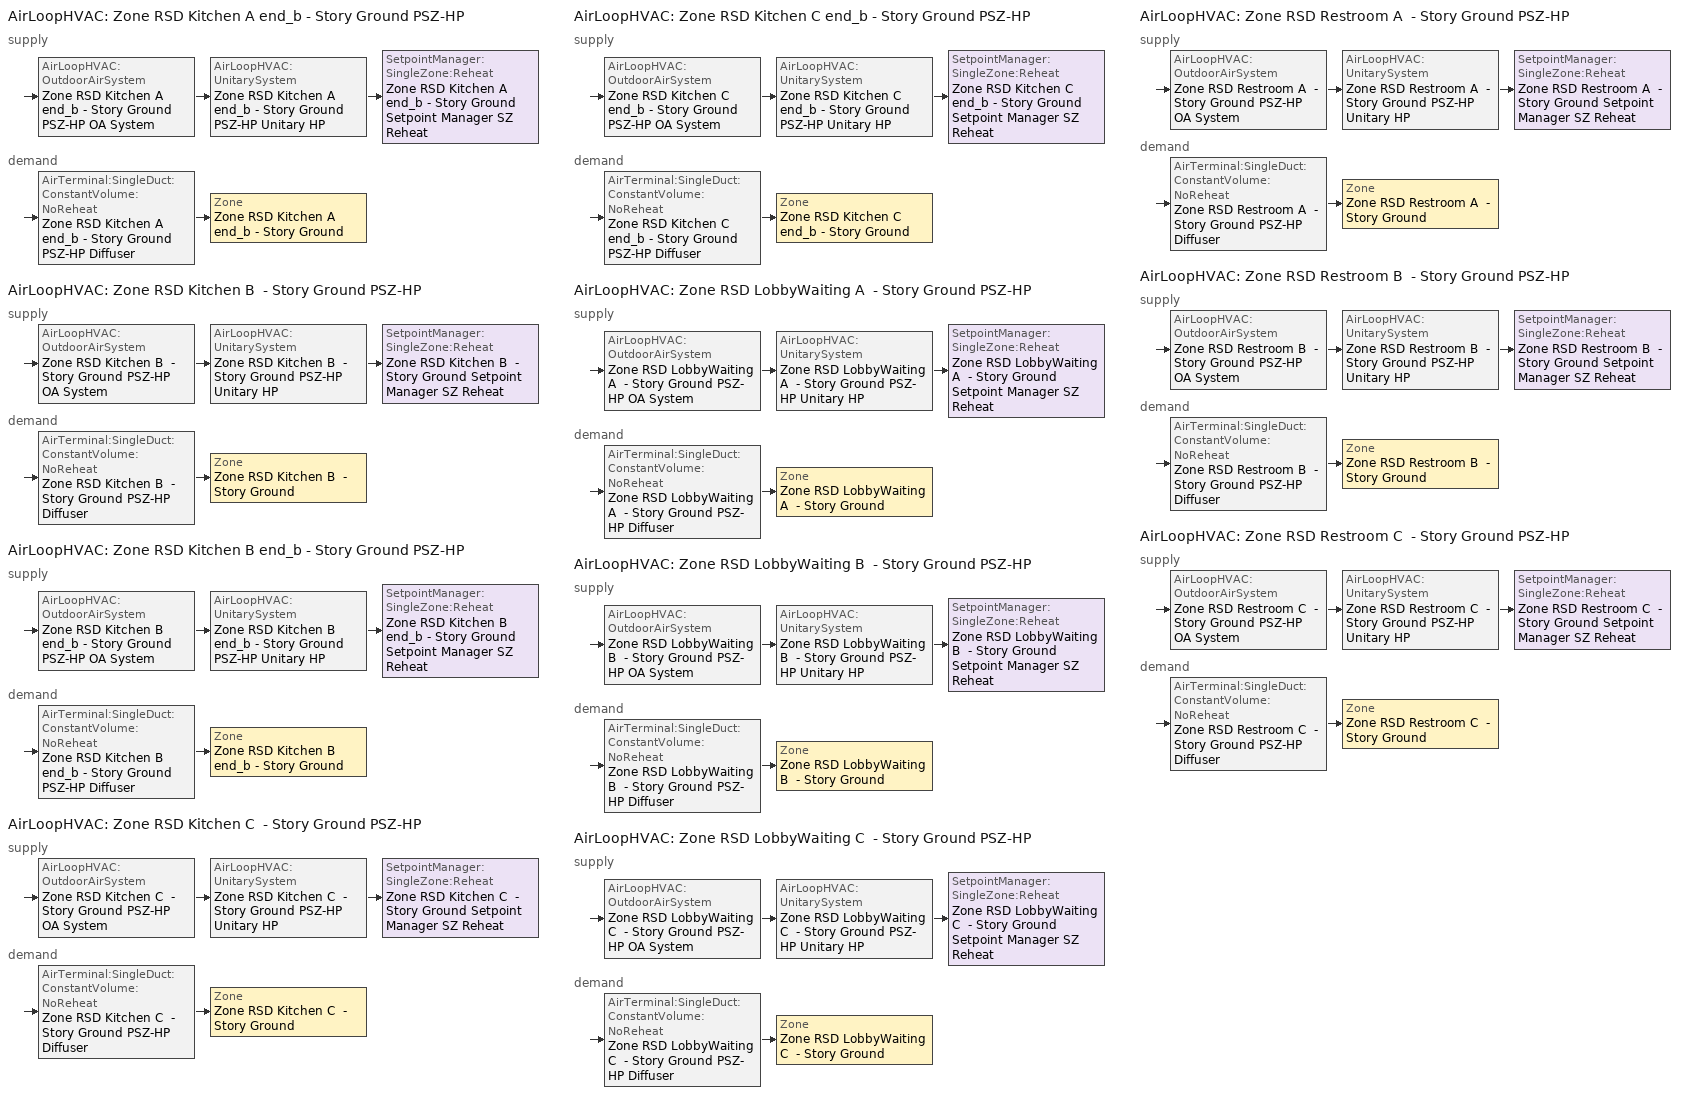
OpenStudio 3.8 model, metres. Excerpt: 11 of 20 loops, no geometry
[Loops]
AirLoopHVAC 'Zone RSD Kitchen A end_b - Story Ground PSZ-HP'
 supply: AirLoopHVAC:OutdoorAirSystem 'Zone RSD Kitchen A end_b - Story Ground PSZ-HP OA System' > AirLoopHVAC:UnitarySystem 'Zone RSD Kitchen A end_b - Story Ground PSZ-HP Unitary HP' > SetpointManager:SingleZone:Reheat 'Zone RSD Kitchen A end_b - Story Ground Setpoint Manager SZ Reheat'
 demand: AirTerminal:SingleDuct:ConstantVolume:NoReheat 'Zone RSD Kitchen A end_b - Story Ground PSZ-HP Diffuser' > Zone 'Zone RSD Kitchen A end_b - Story Ground'
AirLoopHVAC 'Zone RSD Kitchen B  - Story Ground PSZ-HP'
 supply: AirLoopHVAC:OutdoorAirSystem 'Zone RSD Kitchen B  - Story Ground PSZ-HP OA System' > AirLoopHVAC:UnitarySystem 'Zone RSD Kitchen B  - Story Ground PSZ-HP Unitary HP' > SetpointManager:SingleZone:Reheat 'Zone RSD Kitchen B  - Story Ground Setpoint Manager SZ Reheat'
 demand: AirTerminal:SingleDuct:ConstantVolume:NoReheat 'Zone RSD Kitchen B  - Story Ground PSZ-HP Diffuser' > Zone 'Zone RSD Kitchen B  - Story Ground'
AirLoopHVAC 'Zone RSD Kitchen B end_b - Story Ground PSZ-HP'
 supply: AirLoopHVAC:OutdoorAirSystem 'Zone RSD Kitchen B end_b - Story Ground PSZ-HP OA System' > AirLoopHVAC:UnitarySystem 'Zone RSD Kitchen B end_b - Story Ground PSZ-HP Unitary HP' > SetpointManager:SingleZone:Reheat 'Zone RSD Kitchen B end_b - Story Ground Setpoint Manager SZ Reheat'
 demand: AirTerminal:SingleDuct:ConstantVolume:NoReheat 'Zone RSD Kitchen B end_b - Story Ground PSZ-HP Diffuser' > Zone 'Zone RSD Kitchen B end_b - Story Ground'
AirLoopHVAC 'Zone RSD Kitchen C  - Story Ground PSZ-HP'
 supply: AirLoopHVAC:OutdoorAirSystem 'Zone RSD Kitchen C  - Story Ground PSZ-HP OA System' > AirLoopHVAC:UnitarySystem 'Zone RSD Kitchen C  - Story Ground PSZ-HP Unitary HP' > SetpointManager:SingleZone:Reheat 'Zone RSD Kitchen C  - Story Ground Setpoint Manager SZ Reheat'
 demand: AirTerminal:SingleDuct:ConstantVolume:NoReheat 'Zone RSD Kitchen C  - Story Ground PSZ-HP Diffuser' > Zone 'Zone RSD Kitchen C  - Story Ground'
AirLoopHVAC 'Zone RSD Kitchen C end_b - Story Ground PSZ-HP'
 supply: AirLoopHVAC:OutdoorAirSystem 'Zone RSD Kitchen C end_b - Story Ground PSZ-HP OA System' > AirLoopHVAC:UnitarySystem 'Zone RSD Kitchen C end_b - Story Ground PSZ-HP Unitary HP' > SetpointManager:SingleZone:Reheat 'Zone RSD Kitchen C end_b - Story Ground Setpoint Manager SZ Reheat'
 demand: AirTerminal:SingleDuct:ConstantVolume:NoReheat 'Zone RSD Kitchen C end_b - Story Ground PSZ-HP Diffuser' > Zone 'Zone RSD Kitchen C end_b - Story Ground'
AirLoopHVAC 'Zone RSD LobbyWaiting A  - Story Ground PSZ-HP'
 supply: AirLoopHVAC:OutdoorAirSystem 'Zone RSD LobbyWaiting A  - Story Ground PSZ-HP OA System' > AirLoopHVAC:UnitarySystem 'Zone RSD LobbyWaiting A  - Story Ground PSZ-HP Unitary HP' > SetpointManager:SingleZone:Reheat 'Zone RSD LobbyWaiting A  - Story Ground Setpoint Manager SZ Reheat'
 demand: AirTerminal:SingleDuct:ConstantVolume:NoReheat 'Zone RSD LobbyWaiting A  - Story Ground PSZ-HP Diffuser' > Zone 'Zone RSD LobbyWaiting A  - Story Ground'
AirLoopHVAC 'Zone RSD LobbyWaiting B  - Story Ground PSZ-HP'
 supply: AirLoopHVAC:OutdoorAirSystem 'Zone RSD LobbyWaiting B  - Story Ground PSZ-HP OA System' > AirLoopHVAC:UnitarySystem 'Zone RSD LobbyWaiting B  - Story Ground PSZ-HP Unitary HP' > SetpointManager:SingleZone:Reheat 'Zone RSD LobbyWaiting B  - Story Ground Setpoint Manager SZ Reheat'
 demand: AirTerminal:SingleDuct:ConstantVolume:NoReheat 'Zone RSD LobbyWaiting B  - Story Ground PSZ-HP Diffuser' > Zone 'Zone RSD LobbyWaiting B  - Story Ground'
AirLoopHVAC 'Zone RSD LobbyWaiting C  - Story Ground PSZ-HP'
 supply: AirLoopHVAC:OutdoorAirSystem 'Zone RSD LobbyWaiting C  - Story Ground PSZ-HP OA System' > AirLoopHVAC:UnitarySystem 'Zone RSD LobbyWaiting C  - Story Ground PSZ-HP Unitary HP' > SetpointManager:SingleZone:Reheat 'Zone RSD LobbyWaiting C  - Story Ground Setpoint Manager SZ Reheat'
 demand: AirTerminal:SingleDuct:ConstantVolume:NoReheat 'Zone RSD LobbyWaiting C  - Story Ground PSZ-HP Diffuser' > Zone 'Zone RSD LobbyWaiting C  - Story Ground'
AirLoopHVAC 'Zone RSD Restroom A  - Story Ground PSZ-HP'
 supply: AirLoopHVAC:OutdoorAirSystem 'Zone RSD Restroom A  - Story Ground PSZ-HP OA System' > AirLoopHVAC:UnitarySystem 'Zone RSD Restroom A  - Story Ground PSZ-HP Unitary HP' > SetpointManager:SingleZone:Reheat 'Zone RSD Restroom A  - Story Ground Setpoint Manager SZ Reheat'
 demand: AirTerminal:SingleDuct:ConstantVolume:NoReheat 'Zone RSD Restroom A  - Story Ground PSZ-HP Diffuser' > Zone 'Zone RSD Restroom A  - Story Ground'
AirLoopHVAC 'Zone RSD Restroom B  - Story Ground PSZ-HP'
 supply: AirLoopHVAC:OutdoorAirSystem 'Zone RSD Restroom B  - Story Ground PSZ-HP OA System' > AirLoopHVAC:UnitarySystem 'Zone RSD Restroom B  - Story Ground PSZ-HP Unitary HP' > SetpointManager:SingleZone:Reheat 'Zone RSD Restroom B  - Story Ground Setpoint Manager SZ Reheat'
 demand: AirTerminal:SingleDuct:ConstantVolume:NoReheat 'Zone RSD Restroom B  - Story Ground PSZ-HP Diffuser' > Zone 'Zone RSD Restroom B  - Story Ground'
AirLoopHVAC 'Zone RSD Restroom C  - Story Ground PSZ-HP'
 supply: AirLoopHVAC:OutdoorAirSystem 'Zone RSD Restroom C  - Story Ground PSZ-HP OA System' > AirLoopHVAC:UnitarySystem 'Zone RSD Restroom C  - Story Ground PSZ-HP Unitary HP' > SetpointManager:SingleZone:Reheat 'Zone RSD Restroom C  - Story Ground Setpoint Manager SZ Reheat'
 demand: AirTerminal:SingleDuct:ConstantVolume:NoReheat 'Zone RSD Restroom C  - Story Ground PSZ-HP Diffuser' > Zone 'Zone RSD Restroom C  - Story Ground'
[SizingPeriod:DesignDay] Barometric Pressure {Pa}=100129; Wind Speed {m/s}=3.7; Wind Direction {deg}=300; Rain Indicator=No; Snow Indicator=No; Day of Month=21; Day Type=SummerDesignDay; Daylight Saving Time Indicator=No; Humidity Condition Type=Wetbulb; Dry-Bulb Temperature Range Modifier Type=DefaultMultipliers; Solar Model Indicator=ASHRAETau
Name | Maximum Dry-Bulb Temperature {C} | Daily Dry-Bulb Temperature Range {deltaC} | Month | Wetbulb or DewPoint at Maximum Dry-Bulb {C} | ASHRAE Clear Sky Optical Depth for Beam Irradiance | ASHRAE Clear Sky Optical Depth for Diffuse Irradiance
Fresno Air Terminal October .4% Condns DB=>MCWB 1 | 35.1 | 14.1 | 10 | 19.7 | 0.374 | 2.432
Fresno Air Terminal September .4% Condns DB=>MCWB 1 | 39 | 15.9 | 9 | 21 | 0.375 | 2.424
[Sizing:Zone] Zone Cooling Design Supply Air Temperature Input Method=SupplyAirTemperature; Zone Cooling Design Supply Air Temperature {C}=12.7778; Zone Cooling Design Supply Air Temperature Difference {deltaC}=11.11; Zone Heating Design Supply Air Temperature Input Method=SupplyAirTemperature; Zone Heating Design Supply Air Temperature {C}=50; Zone Heating Design Supply Air Temperature Difference {deltaC}=11.11; Zone Cooling Design Supply Air Humidity Ratio {kg-H2O/kg-air}=0.0085; Zone Heating Design Supply Air Humidity Ratio {kg-H2O/kg-air}=0.008; Cooling Design Air Flow Method=DesignDay; Heating Design Air Flow Method=DesignDay; Account for Dedicated Outdoor Air System=No; Dedicated Outdoor Air System Control Strategy=NeutralSupplyAir; Dedicated Outdoor Air Low Setpoint Temperature for Design {C}=autosize; Dedicated Outdoor Air High Setpoint Temperature for Design {C}=autosize; Zone Load Sizing Method=Sensible Load Only No Latent Load; Zone Latent Cooling Design Supply Air Humidity Ratio Input Method=HumidityRatioDifference; Zone Cooling Design Supply Air Humidity Ratio Difference {kgWater/kgDryAir}=0.005; Zone Latent Heating Design Supply Air Humidity Ratio Input Method=HumidityRatioDifference; Zone Humidification Design Supply Air Humidity Ratio Difference {kgWater/kgDryAir}=0.005
Zone RSD Restroom A  - Story Ground; Zone RSD Restroom B  - Story Ground; Zone RSD Restroom C  - Story Ground; Zone RSD LobbyWaiting A  - Story Ground; Zone RSD LobbyWaiting B  - Story Ground; Zone RSD LobbyWaiting C  - Story Ground; Zone RSD Kitchen B  - Story Ground; Zone RSD Kitchen C  - Story Ground; Zone RSD Kitchen A end_b - Story Ground; Zone RSD Kitchen B end_b - Story Ground; Zone RSD Kitchen C end_b - Story Ground
[Zone equipment]
Zone RSD Restroom A  - Story Ground: Zone RSD Restroom A  - Story Ground Exhaust Fan, Zone RSD Restroom A  - Story Ground PSZ-HP Diffuser
Zone RSD Restroom B  - Story Ground: Zone RSD Restroom B  - Story Ground Exhaust Fan, Zone RSD Restroom B  - Story Ground PSZ-HP Diffuser
Zone RSD Restroom C  - Story Ground: Zone RSD Restroom C  - Story Ground Exhaust Fan, Zone RSD Restroom C  - Story Ground PSZ-HP Diffuser
Zone RSD LobbyWaiting A  - Story Ground: Zone RSD LobbyWaiting A  - Story Ground PSZ-HP Diffuser
Zone RSD LobbyWaiting B  - Story Ground: Zone RSD LobbyWaiting B  - Story Ground PSZ-HP Diffuser
Zone RSD LobbyWaiting C  - Story Ground: Zone RSD LobbyWaiting C  - Story Ground PSZ-HP Diffuser
Zone RSD Kitchen B  - Story Ground: Zone RSD Kitchen B  - Story Ground Exhaust Fan, Zone RSD Kitchen B  - Story Ground PSZ-HP Diffuser
Zone RSD Kitchen C  - Story Ground: Zone RSD Kitchen C  - Story Ground Exhaust Fan, Zone RSD Kitchen C  - Story Ground PSZ-HP Diffuser
Zone RSD Kitchen A end_b - Story Ground: Zone RSD Kitchen A end_b - Story Ground Exhaust Fan, Zone RSD Kitchen A end_b - Story Ground PSZ-HP Diffuser
Zone RSD Kitchen B end_b - Story Ground: Zone RSD Kitchen B end_b - Story Ground Exhaust Fan, Zone RSD Kitchen B end_b - Story Ground PSZ-HP Diffuser
Zone RSD Kitchen C end_b - Story Ground: Zone RSD Kitchen C end_b - Story Ground Exhaust Fan, Zone RSD Kitchen C end_b - Story Ground PSZ-HP Diffuser
[Fan:ZoneExhaust] Availability Schedule=D_RSD_All_Fan_Yr; Fan Total Efficiency=0.563391; Pressure Rise {Pa}=124.544; Flow Fraction Schedule=D_RSD_All_Fan_Yr; System Availability Manager Coupling Mode=Decoupled
Name | Maximum Flow Rate {m3/s}
Zone RSD Kitchen A end_b - Story Ground Exhaust Fan; Zone RSD Kitchen C end_b - Story Ground Exhaust Fan | 0.26547
Zone RSD Kitchen B  - Story Ground Exhaust Fan | 0.738589
Zone RSD Kitchen B end_b - Story Ground Exhaust Fan | 0.552838
Zone RSD Kitchen C  - Story Ground Exhaust Fan | 0.354668
Zone RSD Restroom A  - Story Ground Exhaust Fan; Zone RSD Restroom C  - Story Ground Exhaust Fan | 0.0309527
Zone RSD Restroom B  - Story Ground Exhaust Fan | 0.0644585
[AirLoopHVAC] Availability Schedule=Always On Discrete; Design Return Air Flow Fraction of Supply Air Flow=1
Name | Design Supply Air Flow Rate {m3/s}
Zone RSD Kitchen A end_b - Story Ground PSZ-HP | 0.896912
Zone RSD Kitchen B  - Story Ground PSZ-HP | 1.00483
Zone RSD Kitchen B end_b - Story Ground PSZ-HP | 1.11732
Zone RSD Kitchen C  - Story Ground PSZ-HP | 0.91611
Zone RSD Kitchen C end_b - Story Ground PSZ-HP | 0.929949
Zone RSD LobbyWaiting A  - Story Ground PSZ-HP | 0.158267
Zone RSD LobbyWaiting B  - Story Ground PSZ-HP | 0.220557
Zone RSD LobbyWaiting C  - Story Ground PSZ-HP | 0.208351
Zone RSD Restroom A  - Story Ground PSZ-HP | 0.0466647
Zone RSD Restroom B  - Story Ground PSZ-HP | 0.0712236
Zone RSD Restroom C  - Story Ground PSZ-HP | 0.0620061
[Sizing:System] Type of Load to Size On=Sensible; Central Heating Maximum System Air Flow Ratio=1; Preheat Design Temperature {C}=7.22222; Preheat Design Humidity Ratio {kg-H2O/kg-Air}=0.008; Precool Design Temperature {C}=12.7778; Precool Design Humidity Ratio {kg-H2O/kg-Air}=0.008; Central Cooling Design Supply Air Temperature {C}=12.7778; Central Heating Design Supply Air Temperature {C}=50; Sizing Option=Coincident; 100% Outdoor Air in Cooling=No; 100% Outdoor Air in Heating=No; Central Cooling Design Supply Air Humidity Ratio {kg-H2O/kg-Air}=0.0085; Central Heating Design Supply Air Humidity Ratio {kg-H2O/kg-Air}=0.008; Cooling Design Air Flow Method=DesignDay; Heating Design Air Flow Method=DesignDay; System Outdoor Air Method=ZoneSum; Zone Maximum Outdoor Air Fraction=1; Cooling Supply Air Flow Rate Per Floor Area {m3/s-m2}=0.00996765; Cooling Fraction of Autosized Cooling Supply Air Flow Rate=1; Cooling Supply Air Flow Rate Per Unit Cooling Capacity {m3/s-W}=3.94755e-05; Heating Supply Air Flow Rate Per Floor Area {m3/s-m2}=0.00996765; Heating Fraction of Autosized Heating Supply Air Flow Rate=1; Heating Fraction of Autosized Cooling Supply Air Flow Rate=1; Heating Supply Air Flow Rate Per Unit Heating Capacity {m3/s-W}=3.15882e-05; Cooling Design Capacity Method=CoolingDesignCapacity; Cooling Design Capacity Per Floor Area {W/m2}=234.7; Fraction of Autosized Cooling Design Capacity=1; Heating Design Capacity Method=HeatingDesignCapacity; Heating Design Capacity Per Floor Area {W/m2}=157; Fraction of Autosized Heating Design Capacity=1; Central Cooling Capacity Control Method=OnOff; Occupant Diversity=1
Name | Design Outdoor Air Flow Rate {m3/s} | Cooling Design Capacity {W} | Heating Design Capacity {W}
Zone RSD Kitchen A end_b - Story Ground PSZ-HP | 0.896912 | 10433 | 1741.54
Zone RSD Kitchen B  - Story Ground PSZ-HP | 1.00483 | 12338.99 | 2665.69
Zone RSD Kitchen B end_b - Story Ground PSZ-HP | 1.11732 | 13263.72 | 2655.5
Zone RSD Kitchen C  - Story Ground PSZ-HP | 0.91611 | 10758.38 | 1706.32
Zone RSD Kitchen C end_b - Story Ground PSZ-HP | 0.929949 | 10789.26 | 1742.06
Zone RSD LobbyWaiting A  - Story Ground PSZ-HP | 0.158267 | 2206.83 | 1462.41
Zone RSD LobbyWaiting B  - Story Ground PSZ-HP | 0.220557 | 3364.43 | 2328.05
Zone RSD LobbyWaiting C  - Story Ground PSZ-HP | 0.208351 | 2725.81 | 1463.12
Zone RSD Restroom A  - Story Ground PSZ-HP | 0.0466647 | 726.06 | 530.64
Zone RSD Restroom B  - Story Ground PSZ-HP | 0.0712236 | 1218.94 | 1105.05
Zone RSD Restroom C  - Story Ground PSZ-HP | 0.0620061 | 877.15 | 530.64
[SetpointManager:SingleZone:Reheat] Minimum Supply Air Temperature {C}=12.7778; Maximum Supply Air Temperature {C}=50
Name | Control Zone | Setpoint Node or NodeList
Zone RSD Kitchen A end_b - Story Ground Setpoint Manager SZ Reheat | Zone RSD Kitchen A end_b - Story Ground | Zone RSD Kitchen A end_b - Story Ground PSZ-HP Supply Outlet Node
Zone RSD Kitchen B  - Story Ground Setpoint Manager SZ Reheat | Zone RSD Kitchen B  - Story Ground | Zone RSD Kitchen B  - Story Ground PSZ-HP Supply Outlet Node
Zone RSD Kitchen B end_b - Story Ground Setpoint Manager SZ Reheat | Zone RSD Kitchen B end_b - Story Ground | Zone RSD Kitchen B end_b - Story Ground PSZ-HP Supply Outlet Node
Zone RSD Kitchen C  - Story Ground Setpoint Manager SZ Reheat | Zone RSD Kitchen C  - Story Ground | Zone RSD Kitchen C  - Story Ground PSZ-HP Supply Outlet Node
Zone RSD Kitchen C end_b - Story Ground Setpoint Manager SZ Reheat | Zone RSD Kitchen C end_b - Story Ground | Zone RSD Kitchen C end_b - Story Ground PSZ-HP Supply Outlet Node
Zone RSD LobbyWaiting A  - Story Ground Setpoint Manager SZ Reheat | Zone RSD LobbyWaiting A  - Story Ground | Zone RSD LobbyWaiting A  - Story Ground PSZ-HP Supply Outlet Node
Zone RSD LobbyWaiting B  - Story Ground Setpoint Manager SZ Reheat | Zone RSD LobbyWaiting B  - Story Ground | Zone RSD LobbyWaiting B  - Story Ground PSZ-HP Supply Outlet Node
Zone RSD LobbyWaiting C  - Story Ground Setpoint Manager SZ Reheat | Zone RSD LobbyWaiting C  - Story Ground | Zone RSD LobbyWaiting C  - Story Ground PSZ-HP Supply Outlet Node
Zone RSD Restroom A  - Story Ground Setpoint Manager SZ Reheat | Zone RSD Restroom A  - Story Ground | Zone RSD Restroom A  - Story Ground PSZ-HP Supply Outlet Node
Zone RSD Restroom B  - Story Ground Setpoint Manager SZ Reheat | Zone RSD Restroom B  - Story Ground | Zone RSD Restroom B  - Story Ground PSZ-HP Supply Outlet Node
Zone RSD Restroom C  - Story Ground Setpoint Manager SZ Reheat | Zone RSD Restroom C  - Story Ground | Zone RSD Restroom C  - Story Ground PSZ-HP Supply Outlet Node
[Coil:Heating:DX:SingleSpeed] Availability Schedule=Always On Discrete; Rated COP {W/W}=3.82462; Rated Supply Fan Power Per Volume Flow Rate 2017 {W/(m3/s)}=773.3; Rated Supply Fan Power Per Volume Flow Rate 2023 {W/(m3/s)}=934.4; Total Heating Capacity Function of Temperature Curve=SpltHP1SpCom_HtCap_fT; Total Heating Capacity Function of Flow Fraction Curve=DXHEAT-NECB2011-REF-CAPFFLOW; Energy Input Ratio Function of Temperature Curve=SpltAC1Sp_EIR_fT; Energy Input Ratio Function of Flow Fraction Curve=DXHEAT-NECB2011-REF-EIRFFLOW; Part Load Fraction Correlation Curve=DXHEAT-NECB2011-REF-PLFFPLR; Minimum Outdoor Dry-Bulb Temperature for Compressor Operation {C}=-12.2; Maximum Outdoor Dry-Bulb Temperature for Defrost Operation {C}=1.67; Crankcase Heater Capacity {W}=50; Maximum Outdoor Dry-Bulb Temperature for Crankcase Heater Operation {C}=4.4; Defrost Strategy=ReverseCycle; Defrost Control=OnDemand; Defrost Time Period Fraction=0.166667; Resistive Defrost Heater Capacity {W}=2000
Name | Rated Total Heating Capacity {W} | Rated Air Flow Rate {m3/s} | Defrost Energy Input Ratio Function of Temperature Curve
Zone RSD Kitchen A end_b - Story Ground HP Htg Coil 34 Clg kBtu/hr 8.3EER 34 Clg kBtu/hr 11.1EER | 22272.5 | 0.896912 | Zone RSD Kitchen A end_b - Story Ground HP Htg Coil Defrost EIR Func of Temp Curve 1
Zone RSD Kitchen B  - Story Ground HP Htg Coil 68 Clg kBtu/hr 8.3EER 71 Clg kBtu/hr 11.1EER | 24952.2 | 1.00483 | Zone RSD Kitchen B  - Story Ground HP Htg Coil Defrost EIR Func of Temp Curve 1
Zone RSD Kitchen B end_b - Story Ground HP Htg Coil 66 Clg kBtu/hr 8.3EER 67 Clg kBtu/hr 11.1EER | 27745.7 | 1.11732 | Zone RSD Kitchen B end_b - Story Ground HP Htg Coil Defrost EIR Func of Temp Curve 1
Zone RSD Kitchen C  - Story Ground HP Htg Coil 41 Clg kBtu/hr 8.3EER 42 Clg kBtu/hr 11.1EER | 22749.2 | 0.91611 | Zone RSD Kitchen C  - Story Ground HP Htg Coil Defrost EIR Func of Temp Curve 1
Zone RSD Kitchen C end_b - Story Ground HP Htg Coil 36 Clg kBtu/hr 8.3EER 37 Clg kBtu/hr 11.1EER | 23092.8 | 0.929949 | Zone RSD Kitchen C end_b - Story Ground HP Htg Coil Defrost EIR Func of Temp Curve 1
Zone RSD LobbyWaiting A  - Story Ground HP Htg Coil 12 Clg kBtu/hr 8.3EER 11 Clg kBtu/hr 11.1EER | 3930.13 | 0.158267 | Zone RSD LobbyWaiting A  - Story Ground HP Htg Coil Defrost EIR Func of Temp Curve 1
Zone RSD LobbyWaiting B  - Story Ground HP Htg Coil 20 Clg kBtu/hr 8.3EER 19 Clg kBtu/hr 11.1EER | 5476.96 | 0.220557 | Zone RSD LobbyWaiting B  - Story Ground HP Htg Coil Defrost EIR Func of Temp Curve 1
Zone RSD LobbyWaiting C  - Story Ground HP Htg Coil 16 Clg kBtu/hr 8.3EER 15 Clg kBtu/hr 11.1EER | 5173.85 | 0.208351 | Zone RSD LobbyWaiting C  - Story Ground HP Htg Coil Defrost EIR Func of Temp Curve 1
Zone RSD Restroom A  - Story Ground HP Htg Coil 3 Clg kBtu/hr 8.3EER 3 Clg kBtu/hr 11.1EER | 1158.8 | 0.0466647 | Zone RSD Restroom A  - Story Ground HP Htg Coil Defrost EIR Func of Temp Curve 1
Zone RSD Restroom B  - Story Ground HP Htg Coil 5 Clg kBtu/hr 8.3EER 5 Clg kBtu/hr 11.1EER | 1768.65 | 0.0712236 | Zone RSD Restroom B  - Story Ground HP Htg Coil Defrost EIR Func of Temp Curve 1
Zone RSD Restroom C  - Story Ground HP Htg Coil 4 Clg kBtu/hr 8.3EER 4 Clg kBtu/hr 11.1EER | 1539.76 | 0.0620061 | Zone RSD Restroom C  - Story Ground HP Htg Coil Defrost EIR Func of Temp Curve 1
[Coil:Heating:Electric] Availability Schedule=Always On Discrete; Efficiency=1
Name | Nominal Capacity {W}
Zone RSD Kitchen A end_b - Story Ground PSZ-HP Electric Backup Htg Coil | 22272.5
Zone RSD Kitchen B  - Story Ground PSZ-HP Electric Backup Htg Coil | 24952.2
Zone RSD Kitchen B end_b - Story Ground PSZ-HP Electric Backup Htg Coil | 27745.7
Zone RSD Kitchen C  - Story Ground PSZ-HP Electric Backup Htg Coil | 22749.2
Zone RSD Kitchen C end_b - Story Ground PSZ-HP Electric Backup Htg Coil | 23092.8
Zone RSD LobbyWaiting A  - Story Ground PSZ-HP Electric Backup Htg Coil | 3930.13
Zone RSD LobbyWaiting B  - Story Ground PSZ-HP Electric Backup Htg Coil | 5476.96
Zone RSD LobbyWaiting C  - Story Ground PSZ-HP Electric Backup Htg Coil | 5173.85
Zone RSD Restroom A  - Story Ground PSZ-HP Electric Backup Htg Coil | 1158.8
Zone RSD Restroom B  - Story Ground PSZ-HP Electric Backup Htg Coil | 1768.65
Zone RSD Restroom C  - Story Ground PSZ-HP Electric Backup Htg Coil | 1539.76
[Coil:Cooling:DX:SingleSpeed] Availability Schedule=Always On Discrete; Rated Sensible Heat Ratio=0.701083; Rated COP {W/W}=3.91157; Rated Evaporator Fan Power Per Volume Flow Rate 2017 {W/(m3/s)}=773.3; Rated Evaporator Fan Power Per Volume Flow Rate 2023 {W/(m3/s)}=934.4; Total Cooling Capacity Function of Temperature Curve=SpltAC1Sp_ClCap_fT; Total Cooling Capacity Function of Flow Fraction Curve=DXCOOL-NECB2011-REF-CAPFFLOW; Energy Input Ratio Function of Temperature Curve=SpltAC1Sp_EIR_fT; Energy Input Ratio Function of Flow Fraction Curve=DXCOOL-NECB2011-REF-COOLEIRFFLOW; Part Load Fraction Correlation Curve=DXCOOL-NECB2011-REF-COOLPLFFPLR; Minimum Outdoor Dry-Bulb Temperature for Compressor Operation {C}=-25; Nominal Time for Condensate Removal to Begin {s}=0; Ratio of Initial Moisture Evaporation Rate and Steady State Latent Capacity=0; Maximum Cycling Rate {cycles/hr}=0; Latent Capacity Time Constant {s}=0; Condenser Type=AirCooled; Evaporative Condenser Effectiveness=0.9; Evaporative Condenser Air Flow Rate {m3/s}=autosize; Evaporative Condenser Pump Rated Power Consumption {W}=autosize; Crankcase Heater Capacity {W}=0; Maximum Outdoor Dry-Bulb Temperature for Crankcase Heater Operation {C}=10; Basin Heater Capacity {W/K}=0; Basin Heater Setpoint Temperature {C}=2
Name | Rated Total Cooling Capacity {W} | Rated Air Flow Rate {m3/s}
Zone RSD Kitchen A end_b - Story Ground PSZ-HP 1spd DX HP Clg Coil 34kBtu/hr 9.7SEER 34kBtu/hr 13.0SEER | 22272.5 | 0.896912
Zone RSD Kitchen B  - Story Ground PSZ-HP 1spd DX HP Clg Coil 68kBtu/hr 9.7SEER 71kBtu/hr 13.0SEER | 24952.2 | 1.00483
Zone RSD Kitchen B end_b - Story Ground PSZ-HP 1spd DX HP Clg Coil 66kBtu/hr 9.7SEER 67kBtu/hr 13.0SEER | 27745.7 | 1.11732
Zone RSD Kitchen C  - Story Ground PSZ-HP 1spd DX HP Clg Coil 41kBtu/hr 9.7SEER 42kBtu/hr 13.0SEER | 22749.2 | 0.91611
Zone RSD Kitchen C end_b - Story Ground PSZ-HP 1spd DX HP Clg Coil 36kBtu/hr 9.7SEER 37kBtu/hr 13.0SEER | 23092.8 | 0.929949
Zone RSD LobbyWaiting A  - Story Ground PSZ-HP 1spd DX HP Clg Coil 12kBtu/hr 9.7SEER 11kBtu/hr 13.0SEER | 3930.13 | 0.158267
Zone RSD LobbyWaiting B  - Story Ground PSZ-HP 1spd DX HP Clg Coil 20kBtu/hr 9.7SEER 19kBtu/hr 13.0SEER | 5476.96 | 0.220557
Zone RSD LobbyWaiting C  - Story Ground PSZ-HP 1spd DX HP Clg Coil 16kBtu/hr 9.7SEER 15kBtu/hr 13.0SEER | 5173.85 | 0.208351
Zone RSD Restroom A  - Story Ground PSZ-HP 1spd DX HP Clg Coil 3kBtu/hr 9.7SEER 3kBtu/hr 13.0SEER | 1158.8 | 0.0466647
Zone RSD Restroom B  - Story Ground PSZ-HP 1spd DX HP Clg Coil 5kBtu/hr 9.7SEER 5kBtu/hr 13.0SEER | 1768.65 | 0.0712236
Zone RSD Restroom C  - Story Ground PSZ-HP 1spd DX HP Clg Coil 4kBtu/hr 9.7SEER 4kBtu/hr 13.0SEER | 1539.76 | 0.0620061
[Fan:OnOff] Availability Schedule=Always On Discrete; Fan Total Efficiency=0.546; Pressure Rise {Pa}=622.722; Motor Efficiency=0.84; Motor In Airstream Fraction=1
Name | Maximum Flow Rate {m3/s} | Fan Power Ratio Function of Speed Ratio Curve | Fan Efficiency Ratio Function of Speed Ratio Curve
Zone RSD Kitchen A end_b - Story Ground PSZ-HP Fan | 0.896912 | Fan On Off Power Curve 7 | Fan On Off Efficiency Curve 7
Zone RSD Kitchen B  - Story Ground PSZ-HP Fan | 1.00483 | Fan On Off Power Curve 8 | Fan On Off Efficiency Curve 8
Zone RSD Kitchen B end_b - Story Ground PSZ-HP Fan | 1.11732 | Fan On Off Power Curve 9 | Fan On Off Efficiency Curve 9
Zone RSD Kitchen C  - Story Ground PSZ-HP Fan | 0.91611 | Fan On Off Power Curve 10 | Fan On Off Efficiency Curve 10
Zone RSD Kitchen C end_b - Story Ground PSZ-HP Fan | 0.929949 | Fan On Off Power Curve 11 | Fan On Off Efficiency Curve 11
Zone RSD LobbyWaiting A  - Story Ground PSZ-HP Fan | 0.158267 | Fan On Off Power Curve 12 | Fan On Off Efficiency Curve 12
Zone RSD LobbyWaiting B  - Story Ground PSZ-HP Fan | 0.220557 | Fan On Off Power Curve 13 | Fan On Off Efficiency Curve 13
Zone RSD LobbyWaiting C  - Story Ground PSZ-HP Fan | 0.208351 | Fan On Off Power Curve 14 | Fan On Off Efficiency Curve 14
Zone RSD Restroom A  - Story Ground PSZ-HP Fan | 0.0466647 | Fan On Off Power Curve 15 | Fan On Off Efficiency Curve 15
Zone RSD Restroom B  - Story Ground PSZ-HP Fan | 0.0712236 | Fan On Off Power Curve 16 | Fan On Off Efficiency Curve 16
Zone RSD Restroom C  - Story Ground PSZ-HP Fan | 0.0620061 | Fan On Off Power Curve 17 | Fan On Off Efficiency Curve 17
[AirLoopHVAC:UnitarySystem] Control Type=Load; Dehumidification Control Type=None; Availability Schedule=Always On Discrete; Fan Placement=DrawThrough; Supply Air Fan Operating Mode Schedule=Always On Discrete; DX Heating Coil Sizing Ratio=1; Use DOAS DX Cooling Coil=No; DOAS DX Cooling Coil Leaving Minimum Air Temperature {C}=2; Latent Load Control=SensibleOnlyLoadControl; Supply Air Flow Rate Method During Cooling Operation=SupplyAirFlowRate; Supply Air Flow Rate Method During Heating Operation=SupplyAirFlowRate; Supply Air Flow Rate Method When No Cooling or Heating is Required=None; No Load Supply Air Flow Rate Control Set To Low Speed=Yes; Maximum Supply Air Temperature {C}=50; Maximum Outdoor Dry-Bulb Temperature for Supplemental Heater Operation {C}=4.44444; Ancilliary On-Cycle Electric Power {W}=0; Ancilliary Off-Cycle Electric Power {W}=0
Name | Controlling Zone or Thermostat Location | Supply Fan | Heating Coil | Cooling Coil | Supplemental Heating Coil | Supply Air Flow Rate During Cooling Operation {m3/s} | Supply Air Flow Rate During Heating Operation {m3/s}
Zone RSD Kitchen A end_b - Story Ground PSZ-HP Unitary HP | Zone RSD Kitchen A end_b - Story Ground | Zone RSD Kitchen A end_b - Story Ground PSZ-HP Fan | Zone RSD Kitchen A end_b - Story Ground HP Htg Coil 34 Clg kBtu/hr 8.3EER 34 Clg kBtu/hr 11.1EER | Zone RSD Kitchen A end_b - Story Ground PSZ-HP 1spd DX HP Clg Coil 34kBtu/hr 9.7SEER 34kBtu/hr 13.0SEER | Zone RSD Kitchen A end_b - Story Ground PSZ-HP Electric Backup Htg Coil | 0.896912 | 0.896912
Zone RSD Kitchen B  - Story Ground PSZ-HP Unitary HP | Zone RSD Kitchen B  - Story Ground | Zone RSD Kitchen B  - Story Ground PSZ-HP Fan | Zone RSD Kitchen B  - Story Ground HP Htg Coil 68 Clg kBtu/hr 8.3EER 71 Clg kBtu/hr 11.1EER | Zone RSD Kitchen B  - Story Ground PSZ-HP 1spd DX HP Clg Coil 68kBtu/hr 9.7SEER 71kBtu/hr 13.0SEER | Zone RSD Kitchen B  - Story Ground PSZ-HP Electric Backup Htg Coil | 1.00483 | 1.00483
Zone RSD Kitchen B end_b - Story Ground PSZ-HP Unitary HP | Zone RSD Kitchen B end_b - Story Ground | Zone RSD Kitchen B end_b - Story Ground PSZ-HP Fan | Zone RSD Kitchen B end_b - Story Ground HP Htg Coil 66 Clg kBtu/hr 8.3EER 67 Clg kBtu/hr 11.1EER | Zone RSD Kitchen B end_b - Story Ground PSZ-HP 1spd DX HP Clg Coil 66kBtu/hr 9.7SEER 67kBtu/hr 13.0SEER | Zone RSD Kitchen B end_b - Story Ground PSZ-HP Electric Backup Htg Coil | 1.11732 | 1.11732
Zone RSD Kitchen C  - Story Ground PSZ-HP Unitary HP | Zone RSD Kitchen C  - Story Ground | Zone RSD Kitchen C  - Story Ground PSZ-HP Fan | Zone RSD Kitchen C  - Story Ground HP Htg Coil 41 Clg kBtu/hr 8.3EER 42 Clg kBtu/hr 11.1EER | Zone RSD Kitchen C  - Story Ground PSZ-HP 1spd DX HP Clg Coil 41kBtu/hr 9.7SEER 42kBtu/hr 13.0SEER | Zone RSD Kitchen C  - Story Ground PSZ-HP Electric Backup Htg Coil | 0.91611 | 0.91611
Zone RSD Kitchen C end_b - Story Ground PSZ-HP Unitary HP | Zone RSD Kitchen C end_b - Story Ground | Zone RSD Kitchen C end_b - Story Ground PSZ-HP Fan | Zone RSD Kitchen C end_b - Story Ground HP Htg Coil 36 Clg kBtu/hr 8.3EER 37 Clg kBtu/hr 11.1EER | Zone RSD Kitchen C end_b - Story Ground PSZ-HP 1spd DX HP Clg Coil 36kBtu/hr 9.7SEER 37kBtu/hr 13.0SEER | Zone RSD Kitchen C end_b - Story Ground PSZ-HP Electric Backup Htg Coil | 0.929949 | 0.929949
Zone RSD LobbyWaiting A  - Story Ground PSZ-HP Unitary HP | Zone RSD LobbyWaiting A  - Story Ground | Zone RSD LobbyWaiting A  - Story Ground PSZ-HP Fan | Zone RSD LobbyWaiting A  - Story Ground HP Htg Coil 12 Clg kBtu/hr 8.3EER 11 Clg kBtu/hr 11.1EER | Zone RSD LobbyWaiting A  - Story Ground PSZ-HP 1spd DX HP Clg Coil 12kBtu/hr 9.7SEER 11kBtu/hr 13.0SEER | Zone RSD LobbyWaiting A  - Story Ground PSZ-HP Electric Backup Htg Coil | 0.158267 | 0.158267
Zone RSD LobbyWaiting B  - Story Ground PSZ-HP Unitary HP | Zone RSD LobbyWaiting B  - Story Ground | Zone RSD LobbyWaiting B  - Story Ground PSZ-HP Fan | Zone RSD LobbyWaiting B  - Story Ground HP Htg Coil 20 Clg kBtu/hr 8.3EER 19 Clg kBtu/hr 11.1EER | Zone RSD LobbyWaiting B  - Story Ground PSZ-HP 1spd DX HP Clg Coil 20kBtu/hr 9.7SEER 19kBtu/hr 13.0SEER | Zone RSD LobbyWaiting B  - Story Ground PSZ-HP Electric Backup Htg Coil | 0.220557 | 0.220557
Zone RSD LobbyWaiting C  - Story Ground PSZ-HP Unitary HP | Zone RSD LobbyWaiting C  - Story Ground | Zone RSD LobbyWaiting C  - Story Ground PSZ-HP Fan | Zone RSD LobbyWaiting C  - Story Ground HP Htg Coil 16 Clg kBtu/hr 8.3EER 15 Clg kBtu/hr 11.1EER | Zone RSD LobbyWaiting C  - Story Ground PSZ-HP 1spd DX HP Clg Coil 16kBtu/hr 9.7SEER 15kBtu/hr 13.0SEER | Zone RSD LobbyWaiting C  - Story Ground PSZ-HP Electric Backup Htg Coil | 0.208351 | 0.208351
Zone RSD Restroom A  - Story Ground PSZ-HP Unitary HP | Zone RSD Restroom A  - Story Ground | Zone RSD Restroom A  - Story Ground PSZ-HP Fan | Zone RSD Restroom A  - Story Ground HP Htg Coil 3 Clg kBtu/hr 8.3EER 3 Clg kBtu/hr 11.1EER | Zone RSD Restroom A  - Story Ground PSZ-HP 1spd DX HP Clg Coil 3kBtu/hr 9.7SEER 3kBtu/hr 13.0SEER | Zone RSD Restroom A  - Story Ground PSZ-HP Electric Backup Htg Coil | 0.0466647 | 0.0466647
Zone RSD Restroom B  - Story Ground PSZ-HP Unitary HP | Zone RSD Restroom B  - Story Ground | Zone RSD Restroom B  - Story Ground PSZ-HP Fan | Zone RSD Restroom B  - Story Ground HP Htg Coil 5 Clg kBtu/hr 8.3EER 5 Clg kBtu/hr 11.1EER | Zone RSD Restroom B  - Story Ground PSZ-HP 1spd DX HP Clg Coil 5kBtu/hr 9.7SEER 5kBtu/hr 13.0SEER | Zone RSD Restroom B  - Story Ground PSZ-HP Electric Backup Htg Coil | 0.0712236 | 0.0712236
Zone RSD Restroom C  - Story Ground PSZ-HP Unitary HP | Zone RSD Restroom C  - Story Ground | Zone RSD Restroom C  - Story Ground PSZ-HP Fan | Zone RSD Restroom C  - Story Ground HP Htg Coil 4 Clg kBtu/hr 8.3EER 4 Clg kBtu/hr 11.1EER | Zone RSD Restroom C  - Story Ground PSZ-HP 1spd DX HP Clg Coil 4kBtu/hr 9.7SEER 4kBtu/hr 13.0SEER | Zone RSD Restroom C  - Story Ground PSZ-HP Electric Backup Htg Coil | 0.0620061 | 0.0620061
[Controller:OutdoorAir] Economizer Control Type=NoEconomizer; Economizer Control Action Type=ModulateFlow; Economizer Maximum Limit Dry-Bulb Temperature {C}=28; Economizer Maximum Limit Enthalpy {J/kg}=64000; Lockout Type=LockoutWithCompressor; Minimum Limit Type=FixedMinimum; High Humidity Control=No; Heat Recovery Bypass Control Type=BypassWhenWithinEconomizerLimits; Economizer Operation Staging=InterlockedWithMechanicalCooling
Name | Minimum Outdoor Air Flow Rate {m3/s} | Maximum Outdoor Air Flow Rate {m3/s} | Minimum Outdoor Air Schedule | Controller Mechanical Ventilation
Zone RSD Kitchen A end_b - Story Ground PSZ-HP OA System Controller | 0.0159282 | 0.896912 | Zone RSD Kitchen A end_b - Story Ground PSZ-HP_night_ventcycle_schedule | Controller Mechanical Ventilation 8
Zone RSD Kitchen B  - Story Ground PSZ-HP OA System Controller | 0.0443154 | 1.00483 | Zone RSD Kitchen B  - Story Ground PSZ-HP_night_ventcycle_schedule | Controller Mechanical Ventilation 9
Zone RSD Kitchen B end_b - Story Ground PSZ-HP OA System Controller | 0.0331703 | 1.11732 | Zone RSD Kitchen B end_b - Story Ground PSZ-HP_night_ventcycle_schedule | Controller Mechanical Ventilation 10
Zone RSD Kitchen C  - Story Ground PSZ-HP OA System Controller | 0.0212801 | 0.91611 | Zone RSD Kitchen C  - Story Ground PSZ-HP_night_ventcycle_schedule | Controller Mechanical Ventilation 11
Zone RSD Kitchen C end_b - Story Ground PSZ-HP OA System Controller | 0.0159282 | 0.929949 | Zone RSD Kitchen C end_b - Story Ground PSZ-HP_night_ventcycle_schedule | Controller Mechanical Ventilation 12
Zone RSD LobbyWaiting A  - Story Ground PSZ-HP OA System Controller | 0.0185846 | 0.158267 | Zone RSD LobbyWaiting A  - Story Ground PSZ-HP_night_ventcycle_schedule | Controller Mechanical Ventilation 13
Zone RSD LobbyWaiting B  - Story Ground PSZ-HP OA System Controller | 0.0387022 | 0.220557 | Zone RSD LobbyWaiting B  - Story Ground PSZ-HP_night_ventcycle_schedule | Controller Mechanical Ventilation 14
Zone RSD LobbyWaiting C  - Story Ground PSZ-HP OA System Controller | 0.0185846 | 0.208351 | Zone RSD LobbyWaiting C  - Story Ground PSZ-HP_night_ventcycle_schedule | Controller Mechanical Ventilation 15
Zone RSD Restroom A  - Story Ground PSZ-HP OA System Controller | 0.00882152 | 0.0466647 | Zone RSD Restroom A  - Story Ground PSZ-HP_night_ventcycle_schedule | Controller Mechanical Ventilation 16
Zone RSD Restroom B  - Story Ground PSZ-HP OA System Controller | 0.0183707 | 0.0712236 | Zone RSD Restroom B  - Story Ground PSZ-HP_night_ventcycle_schedule | Controller Mechanical Ventilation 17
Zone RSD Restroom C  - Story Ground PSZ-HP OA System Controller | 0.00882152 | 0.0620061 | Zone RSD Restroom C  - Story Ground PSZ-HP_night_ventcycle_schedule | Controller Mechanical Ventilation 18
[Controller:MechanicalVentilation] Availability Schedule=Always On Discrete
Controller Mechanical Ventilation 8; Controller Mechanical Ventilation 9; Controller Mechanical Ventilation 10; Controller Mechanical Ventilation 11; Controller Mechanical Ventilation 12; Controller Mechanical Ventilation 13; Controller Mechanical Ventilation 14; Controller Mechanical Ventilation 15; Controller Mechanical Ventilation 16; Controller Mechanical Ventilation 17; Controller Mechanical Ventilation 18
[AirLoopHVAC:OutdoorAirSystem]
Name | Controller
Zone RSD Kitchen A end_b - Story Ground PSZ-HP OA System | Zone RSD Kitchen A end_b - Story Ground PSZ-HP OA System Controller
Zone RSD Kitchen B  - Story Ground PSZ-HP OA System | Zone RSD Kitchen B  - Story Ground PSZ-HP OA System Controller
Zone RSD Kitchen B end_b - Story Ground PSZ-HP OA System | Zone RSD Kitchen B end_b - Story Ground PSZ-HP OA System Controller
Zone RSD Kitchen C  - Story Ground PSZ-HP OA System | Zone RSD Kitchen C  - Story Ground PSZ-HP OA System Controller
Zone RSD Kitchen C end_b - Story Ground PSZ-HP OA System | Zone RSD Kitchen C end_b - Story Ground PSZ-HP OA System Controller
Zone RSD LobbyWaiting A  - Story Ground PSZ-HP OA System | Zone RSD LobbyWaiting A  - Story Ground PSZ-HP OA System Controller
Zone RSD LobbyWaiting B  - Story Ground PSZ-HP OA System | Zone RSD LobbyWaiting B  - Story Ground PSZ-HP OA System Controller
Zone RSD LobbyWaiting C  - Story Ground PSZ-HP OA System | Zone RSD LobbyWaiting C  - Story Ground PSZ-HP OA System Controller
Zone RSD Restroom A  - Story Ground PSZ-HP OA System | Zone RSD Restroom A  - Story Ground PSZ-HP OA System Controller
Zone RSD Restroom B  - Story Ground PSZ-HP OA System | Zone RSD Restroom B  - Story Ground PSZ-HP OA System Controller
Zone RSD Restroom C  - Story Ground PSZ-HP OA System | Zone RSD Restroom C  - Story Ground PSZ-HP OA System Controller
[AirTerminal:SingleDuct:ConstantVolume:NoReheat] Availability Schedule=Always On Discrete
Name | Maximum Air Flow Rate {m3/s}
Zone RSD Kitchen A end_b - Story Ground PSZ-HP Diffuser | 0.896912
Zone RSD Kitchen B  - Story Ground PSZ-HP Diffuser | 1.00483
Zone RSD Kitchen B end_b - Story Ground PSZ-HP Diffuser | 1.11732
Zone RSD Kitchen C  - Story Ground PSZ-HP Diffuser | 0.91611
Zone RSD Kitchen C end_b - Story Ground PSZ-HP Diffuser | 0.929949
Zone RSD LobbyWaiting A  - Story Ground PSZ-HP Diffuser | 0.158267
Zone RSD LobbyWaiting B  - Story Ground PSZ-HP Diffuser | 0.220557
Zone RSD LobbyWaiting C  - Story Ground PSZ-HP Diffuser | 0.208351
Zone RSD Restroom A  - Story Ground PSZ-HP Diffuser | 0.0466647
Zone RSD Restroom B  - Story Ground PSZ-HP Diffuser | 0.0712236
Zone RSD Restroom C  - Story Ground PSZ-HP Diffuser | 0.0620061
[Schedule:Ruleset]
D_RSD_All_Fan_Yr: Default Day Schedule=D_RSD_All_Fan_Yr Default; Summer Design Day Schedule=D_RSD_All_Fan_Yr Summer Design Day; Winter Design Day Schedule=D_RSD_All_Fan_Yr Winter Design Day
[Schedule:Day]
D_RSD_All_Fan_Yr Default; autogen D_RSD_All_Fan_Yr 0_day_sch: Average, 9, 0, 0, 23, 0, 1, 24, 0, 0
D_RSD_All_Fan_Yr Winter Design Day; D_RSD_All_Fan_Yr Summer Design Day: 9, 0, 0, 23, 0, 1, 24, 0, 0
[Schedule:Rule]
autogen D_RSD_All_Fan_Yr 0: Schedule Ruleset=D_RSD_All_Fan_Yr; Rule Order=0; Day Schedule=autogen D_RSD_All_Fan_Yr 0_day_sch; Apply Sunday=Yes; Apply Monday=Yes; Apply Tuesday=Yes; Apply Wednesday=Yes; Apply Thursday=Yes; Apply Friday=Yes; Apply Saturday=Yes; Date Specification Type=SpecificDates; Specific Month 1=1; Specific Day 1=6; Specific Month 2=1; Specific Day 2=7; Specific Month 3=1; Specific Day 3=13; Specific Month 4=1; Specific Day 4=14; Specific Month 5=1; Specific Day 5=20; Specific Month 6=1; Specific Day 6=21; Specific Month 7=1; Specific Day 7=27; Specific Month 8=1; Specific Day 8=28; Specific Month 9=2; Specific Day 9=3; Specific Month 10=2; Specific Day 10=4; Specific Month 11=2; Specific Day 11=10; Specific Month 12=2; Specific Day 12=11; Specific Month 13=2; Specific Day 13=17; Specific Month 14=2; Specific Day 14=18; Specific Month 15=2; Specific Day 15=24; Specific Month 16=2; Specific Day 16=25; Specific Month 17=3; Specific Day 17=3; Specific Month 18=3; Specific Day 18=4; Specific Month 19=3; Specific Day 19=10; Specific Month 20=3; Specific Day 20=11; Specific Month 21=3; Specific Day 21=17; Specific Month 22=3; Specific Day 22=18; Specific Month 23=3; Specific Day 23=24; Specific Month 24=3; Specific Day 24=25; Specific Month 25=3; Specific Day 25=31; Specific Month 26=4; Specific Day 26=1; Specific Month 27=4; Specific Day 27=7; Specific Month 28=4; Specific Day 28=8; Specific Month 29=4; Specific Day 29=14; Specific Month 30=4; Specific Day 30=15; Specific Month 31=4; Specific Day 31=21; Specific Month 32=4; Specific Day 32=22; Specific Month 33=4; Specific Day 33=28; Specific Month 34=4; Specific Day 34=29; Specific Month 35=5; Specific Day 35=5; Specific Month 36=5; Specific Day 36=6; Specific Month 37=5; Specific Day 37=12; Specific Month 38=5; Specific Day 38=13; Specific Month 39=5; Specific Day 39=19; Specific Month 40=5; Specific Day 40=20; Specific Month 41=5; Specific Day 41=26; Specific Month 42=5; Specific Day 42=27; Specific Month 43=6; Specific Day 43=2; Specific Month 44=6; Specific Day 44=3; Specific Month 45=6; Specific Day 45=9; Specific Month 46=6; Specific Day 46=10; Specific Month 47=6; Specific Day 47=16; Specific Month 48=6; Specific Day 48=17; Specific Month 49=6; Specific Day 49=23; Specific Month 50=6; Specific Day 50=24; Specific Month 51=6; Specific Day 51=30; Specific Month 52=7; Specific Day 52=1; Specific Month 53=7; Specific Day 53=7; Specific Month 54=7; Specific Day 54=8; Specific Month 55=7; Specific Day 55=14; Specific Month 56=7; Specific Day 56=15; Specific Month 57=7; Specific Day 57=21; Specific Month 58=7; Specific Day 58=22; Specific Month 59=7; Specific Day 59=28; Specific Month 60=7; Specific Day 60=29; Specific Month 61=8; Specific Day 61=4; Specific Month 62=8; Specific Day 62=5; Specific Month 63=8; Specific Day 63=11; Specific Month 64=8; Specific Day 64=12; Specific Month 65=8; Specific Day 65=18; Specific Month 66=8; Specific Day 66=19; Specific Month 67=8; Specific Day 67=25; Specific Month 68=8; Specific Day 68=26; Specific Month 69=9; Specific Day 69=1; Specific Month 70=9; Specific Day 70=2; Specific Month 71=9; Specific Day 71=8; Specific Month 72=9; Specific Day 72=9; Specific Month 73=9; Specific Day 73=15; Specific Month 74=9; Specific Day 74=16; Specific Month 75=9; Specific Day 75=22; Specific Month 76=9; Specific Day 76=23; Specific Month 77=9; Specific Day 77=29; Specific Month 78=9; Specific Day 78=30; Specific Month 79=10; Specific Day 79=6; Specific Month 80=10; Specific Day 80=7; Specific Month 81=10; Specific Day 81=13; Specific Month 82=10; Specific Day 82=14; Specific Month 83=10; Specific Day 83=20; Specific Month 84=10; Specific Day 84=21; Specific Month 85=10; Specific Day 85=27; Specific Month 86=10; Specific Day 86=28; Specific Month 87=11; Specific Day 87=3; Specific Month 88=11; Specific Day 88=4; Specific Month 89=11; Specific Day 89=10; Specific Month 90=11; Specific Day 90=11; Specific Month 91=11; Specific Day 91=17; Specific Month 92=11; Specific Day 92=18; Specific Month 93=11; Specific Day 93=24; Specific Month 94=11; Specific Day 94=25; Specific Month 95=12; Specific Day 95=1; Specific Month 96=12; Specific Day 96=2; Specific Month 97=12; Specific Day 97=8; Specific Month 98=12; Specific Day 98=9; Specific Month 99=12; Specific Day 99=15; Specific Month 100=12; Specific Day 100=16; Specific Month 101=12; Specific Day 101=22; Specific Month 102=12; Specific Day 102=23; Specific Month 103=12; Specific Day 103=29; Specific Month 104=12; Specific Day 104=30
[Schedule:Constant] Value=1
Always On Discrete; Zone RSD Kitchen A end_b - Story Ground PSZ-HP_night_ventcycle_schedule; Zone RSD Kitchen B  - Story Ground PSZ-HP_night_ventcycle_schedule; Zone RSD Kitchen B end_b - Story Ground PSZ-HP_night_ventcycle_schedule; Zone RSD Kitchen C  - Story Ground PSZ-HP_night_ventcycle_schedule; Zone RSD Kitchen C end_b - Story Ground PSZ-HP_night_ventcycle_schedule; Zone RSD LobbyWaiting A  - Story Ground PSZ-HP_night_ventcycle_schedule; Zone RSD LobbyWaiting B  - Story Ground PSZ-HP_night_ventcycle_schedule; Zone RSD LobbyWaiting C  - Story Ground PSZ-HP_night_ventcycle_schedule; Zone RSD Restroom A  - Story Ground PSZ-HP_night_ventcycle_schedule; Zone RSD Restroom B  - Story Ground PSZ-HP_night_ventcycle_schedule; Zone RSD Restroom C  - Story Ground PSZ-HP_night_ventcycle_schedule
[Curve:Biquadratic] Maximum Value of y=46.11111
Name | Coefficient1 Constant | Coefficient2 x | Coefficient3 x**2 | Coefficient4 y | Coefficient5 y**2 | Coefficient6 x*y | Minimum Value of x | Maximum Value of x | Minimum Value of y
Zone RSD Kitchen A end_b - Story Ground HP Htg Coil Defrost EIR Func of Temp Curve 1; Zone RSD Kitchen B  - Story Ground HP Htg Coil Defrost EIR Func of Temp Curve 1; Zone RSD Kitchen B end_b - Story Ground HP Htg Coil Defrost EIR Func of Temp Curve 1; Zone RSD Kitchen C  - Story Ground HP Htg Coil Defrost EIR Func of Temp Curve 1; Zone RSD Kitchen C end_b - Story Ground HP Htg Coil Defrost EIR Func of Temp Curve 1; Zone RSD LobbyWaiting A  - Story Ground HP Htg Coil Defrost EIR Func of Temp Curve 1; Zone RSD LobbyWaiting B  - Story Ground HP Htg Coil Defrost EIR Func of Temp Curve 1; Zone RSD LobbyWaiting C  - Story Ground HP Htg Coil Defrost EIR Func of Temp Curve 1; Zone RSD Restroom A  - Story Ground HP Htg Coil Defrost EIR Func of Temp Curve 1; Zone RSD Restroom B  - Story Ground HP Htg Coil Defrost EIR Func of Temp Curve 1; Zone RSD Restroom C  - Story Ground HP Htg Coil Defrost EIR Func of Temp Curve 1 | 0.297145 | 0.0430933 | -0.000748766 | 0.00597727 | 0.000482112 | -0.000956448 | 12.77778 | 23.88889 | 21.11111
SpltHP1SpCom_HtCap_fT | 0.855166 | -0.00363139 | -6.19e-06 | 0.026447 | 0.00041148 | -0.000141264 | 7.22222 | 29.44444 | -23.333
SpltAC1Sp_EIR_fT | 0.739046 | -0.00778968 | 0.000128304 | -0.00027 | 0.0006642 | -0.000648 | 7.22222 | 29.44444 | -23.333
SpltAC1Sp_ClCap_fT | 0.67916 | 0.016938 | 0.00069336 | 0.0045576 | -8.42e-05 | -0.00047628 | 7.22222 | 29.44444 | -23.333
[Curve:Exponent] Coefficient1 Constant=1; Coefficient2 Constant=0; Coefficient3 Constant=0; Minimum Value of x=0; Maximum Value of x=1
Fan On Off Power Curve 7; Fan On Off Power Curve 8; Fan On Off Power Curve 9; Fan On Off Power Curve 10; Fan On Off Power Curve 11; Fan On Off Power Curve 12; Fan On Off Power Curve 13; Fan On Off Power Curve 14; Fan On Off Power Curve 15; Fan On Off Power Curve 16; Fan On Off Power Curve 17
[Curve:Cubic]
Name | Coefficient1 Constant | Coefficient2 x | Coefficient3 x**2 | Coefficient4 x**3 | Minimum Value of x | Maximum Value of x
Fan On Off Efficiency Curve 7; Fan On Off Efficiency Curve 8; Fan On Off Efficiency Curve 9; Fan On Off Efficiency Curve 10; Fan On Off Efficiency Curve 11; Fan On Off Efficiency Curve 12; Fan On Off Efficiency Curve 13; Fan On Off Efficiency Curve 14; Fan On Off Efficiency Curve 15; Fan On Off Efficiency Curve 16; Fan On Off Efficiency Curve 17 | 1 | 0 | 0 | 0 | 0 | 1
DXHEAT-NECB2011-REF-CAPFFLOW | 0.84 | 0.16 | 0 | 0 | 0.5 | 1.5
DXHEAT-NECB2011-REF-PLFFPLR | 0.3696 | 2.3362 | -2.9577 | 1.2596 | 0.7 | 1
DXCOOL-NECB2011-REF-COOLPLFFPLR | 0.0277 | 4.9151 | -8.184 | 4.2702 | 0.7 | 1
[Curve:Quadratic] Minimum Value of x=0; Maximum Value of x=1
Name | Coefficient1 Constant | Coefficient2 x | Coefficient3 x**2
DXHEAT-NECB2011-REF-EIRFFLOW | 1.3824 | -0.4336 | 0.0512
DXCOOL-NECB2011-REF-CAPFFLOW; DXCOOL-NECB2011-REF-COOLEIRFFLOW | 1 | 0 | 0
